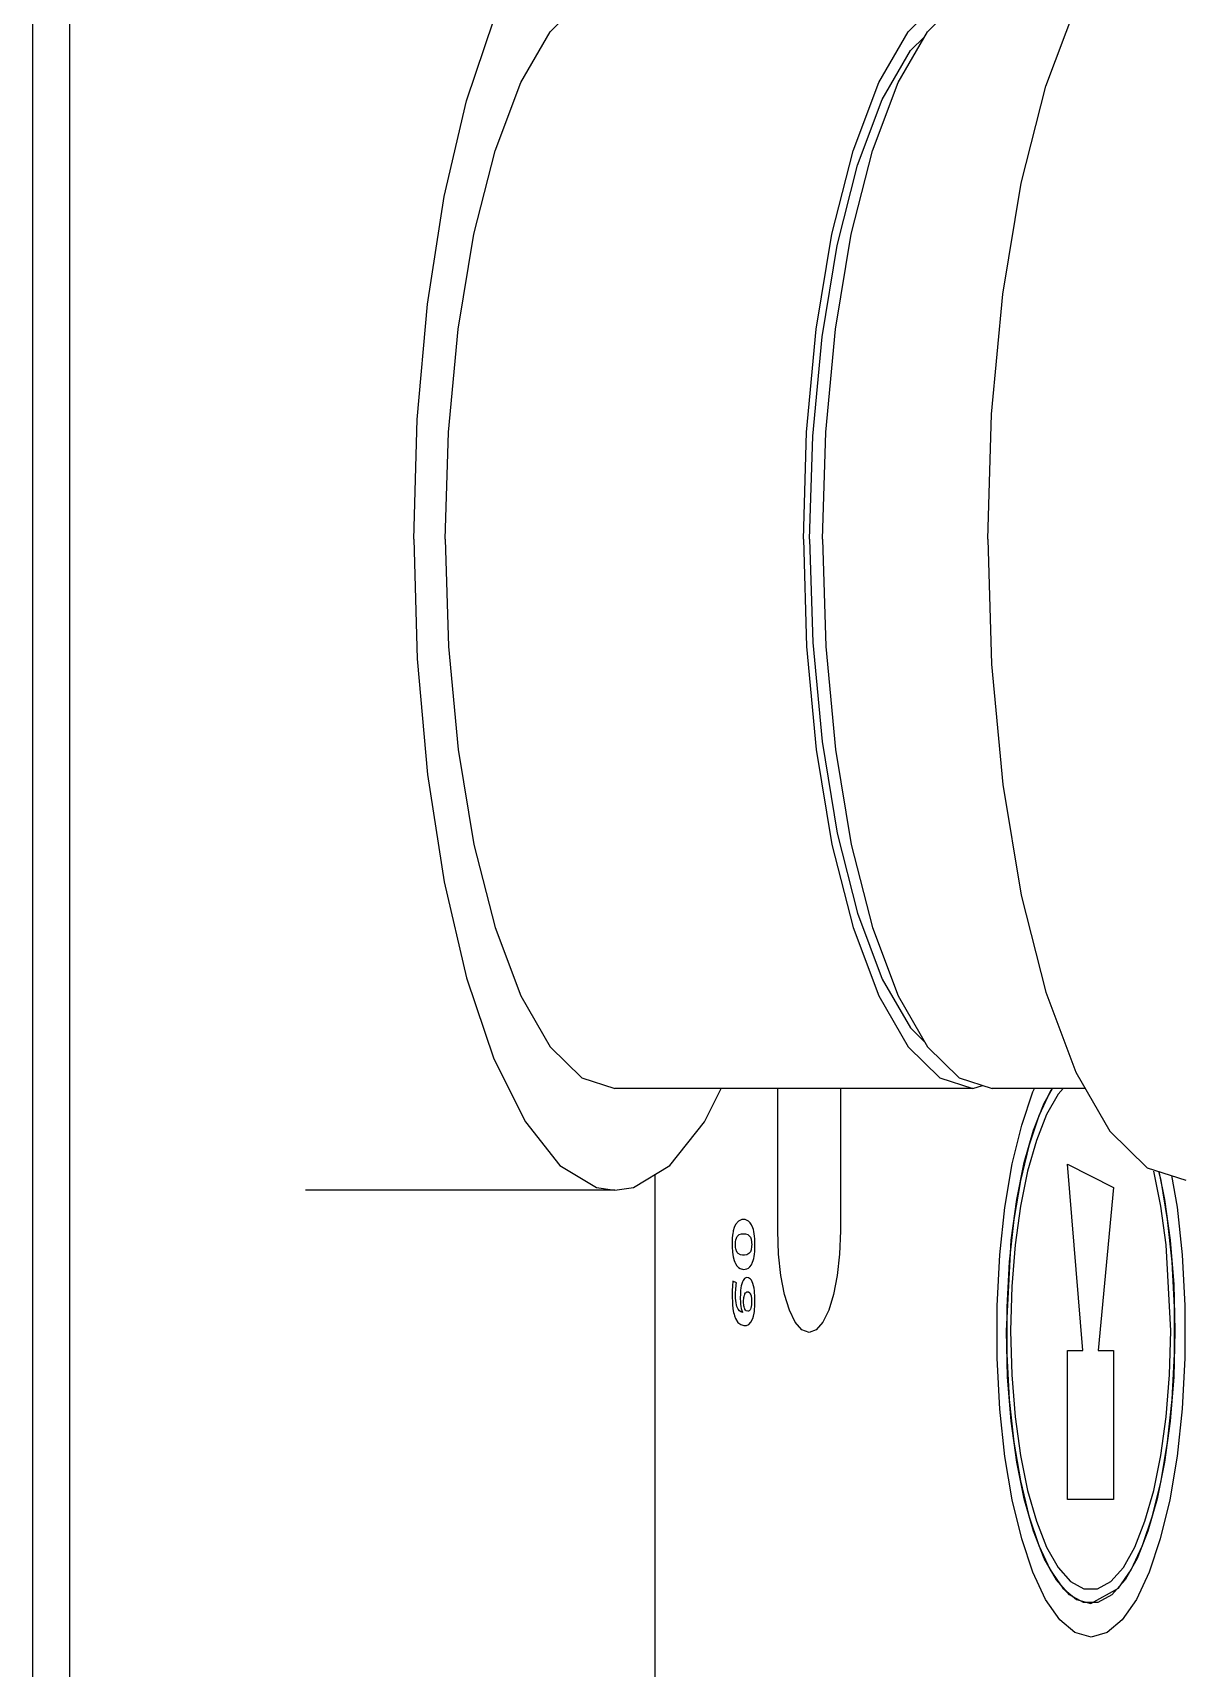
# Model space of a CAD drawing. Header units: millimetres. Extents: x 1084702 to 1166801, y 36632 to 124519.
# Drawn here: x 1098040.06 to 1098068.4, y 59126.26 to 59166.46 of the extents above; entities that cross this region are included whole.
import ezdxf

# ---------------------------------------------------------------- set-up
doc = ezdxf.new("R2010")
doc.units = ezdxf.units.MM
doc.header["$LTSCALE"] = 250
doc.linetypes.add('CENTER', pattern=[3, 2.5, -0.25, 0, -0.25])
doc.layers.get('0').update_dxf_attribs({"color": 255})

# ---------------------------------------------------------------- blocks, each defined once
blk = doc.blocks.new('PK65002M m platform_top')
at = {"linetype": 'Continuous'}
for p, q in [((-9889.581, 2265.337), (-9889.581, 2170.024)), ((-9904.881, 2233.292), (-9904.881, 2251.678)), ((-9890.491, 2245.762), (-9890.491, 2189.595)), ((-9916.372, 2244.237), (-9915.999, 2244.552)), ((-9915.999, 2244.552), (-9915.604, 2244.661)), ((-9915.604, 2244.661), (-9915.208, 2244.553)), ((-9915.208, 2244.553), (-9914.835, 2244.239)), ((-9916.719, 2243.736), (-9916.372, 2244.237)), ((-9914.835, 2244.239), (-9914.488, 2243.739)), ((-9917.032, 2243.065), (-9916.719, 2243.736)), ((-9915.596, 2243.839), (-9916.283, 2243.461)), ((-9916.119, 2243.623), (-9915.775, 2243.814)), ((-9915.775, 2243.814), (-9915.417, 2243.814)), ((-9915.243, 2243.742), (-9915.596, 2243.839)), ((-9915.417, 2243.814), (-9915.073, 2243.623)), ((-9914.909, 2243.461), (-9915.243, 2243.742)), ((-9914.488, 2243.739), (-9914.175, 2243.069)), ((-9916.737, 2242.731), (-9916.441, 2243.257)), ((-9916.283, 2243.461), (-9916.593, 2243.013)), ((-9916.441, 2243.257), (-9916.119, 2243.623)), ((-9916.093, 2243.297), (-9916.399, 2242.949)), ((-9915.766, 2243.478), (-9916.093, 2243.297)), ((-9915.426, 2243.478), (-9915.766, 2243.478)), ((-9915.099, 2243.297), (-9915.426, 2243.478)), ((-9914.793, 2242.949), (-9915.099, 2243.297)), ((-9915.073, 2243.623), (-9914.751, 2243.257)), ((-9914.599, 2243.013), (-9914.909, 2243.461)), ((-9914.751, 2243.257), (-9914.455, 2242.731)), ((-9917.307, 2242.244), (-9917.032, 2243.065)), ((-9916.593, 2243.013), (-9916.873, 2242.414)), ((-9916.399, 2242.949), (-9916.68, 2242.45)), ((-9914.512, 2242.45), (-9914.793, 2242.949)), ((-9914.319, 2242.414), (-9914.599, 2243.013)), ((-9914.175, 2243.069), (-9913.9, 2242.248)), ((-9917.001, 2242.063), (-9916.737, 2242.731)), ((-9914.455, 2242.731), (-9914.191, 2242.063)), ((-9917.538, 2241.289), (-9917.307, 2242.244)), ((-9917.228, 2241.267), (-9917.001, 2242.063)), ((-9916.873, 2242.414), (-9917.119, 2241.679)), ((-9916.68, 2242.45), (-9916.93, 2241.815)), ((-9914.262, 2241.815), (-9914.512, 2242.45)), ((-9914.073, 2241.679), (-9914.319, 2242.414)), ((-9914.191, 2242.063), (-9913.964, 2241.267)), ((-9913.9, 2242.248), (-9913.668, 2241.293)), ((-9917.119, 2241.679), (-9917.326, 2240.826)), ((-9916.93, 2241.815), (-9917.145, 2241.059)), ((-9914.046, 2241.059), (-9914.262, 2241.815)), ((-9913.866, 2240.826), (-9914.073, 2241.679)), ((-9917.72, 2240.219), (-9917.538, 2241.289)), ((-9917.413, 2240.36), (-9917.228, 2241.267)), ((-9916.156, 2241.284), (-9915.023, 2241.284)), ((-9916.156, 2237.617), (-9916.156, 2241.284)), ((-9915.023, 2241.284), (-9915.023, 2237.617)), ((-9913.964, 2241.267), (-9913.779, 2240.36)), ((-9913.668, 2241.293), (-9913.487, 2240.224)), ((-9917.145, 2241.059), (-9917.321, 2240.198)), ((-9913.871, 2240.197), (-9914.046, 2241.059)), ((-9917.326, 2240.826), (-9917.488, 2239.87)), ((-9913.704, 2239.87), (-9913.866, 2240.826)), ((-9917.846, 2239.052), (-9917.72, 2240.219)), ((-9917.551, 2239.358), (-9917.413, 2240.36)), ((-9917.321, 2240.198), (-9917.453, 2239.246)), ((-9913.739, 2239.246), (-9913.871, 2240.197)), ((-9913.779, 2240.36), (-9913.641, 2239.358)), ((-9913.487, 2240.224), (-9913.36, 2239.057)), ((-9917.488, 2239.87), (-9917.601, 2238.826)), ((-9913.591, 2238.826), (-9913.704, 2239.87)), ((-9917.638, 2238.277), (-9917.551, 2239.358)), ((-9917.453, 2239.246), (-9917.535, 2238.22)), ((-9913.657, 2238.22), (-9913.739, 2239.246)), ((-9913.641, 2239.358), (-9913.554, 2238.278)), ((-9917.912, 2237.806), (-9917.846, 2239.052)), ((-9913.36, 2239.057), (-9913.294, 2237.811)), ((-9917.601, 2238.826), (-9917.66, 2237.712)), ((-9913.532, 2237.712), (-9913.591, 2238.826)), ((-9917.668, 2237.134), (-9917.638, 2238.277)), ((-9917.535, 2238.22), (-9917.564, 2237.135)), ((-9913.628, 2237.134), (-9913.657, 2238.22)), ((-9913.554, 2238.278), (-9913.524, 2237.135)), ((-9917.912, 2236.512), (-9917.912, 2237.806)), ((-9917.66, 2237.712), (-9917.66, 2236.555)), ((-9913.532, 2236.555), (-9913.532, 2237.712)), ((-9913.294, 2237.811), (-9913.294, 2236.517)), ((-9915.777, 2237.617), (-9916.156, 2237.617)), ((-9916.156, 2233.614), (-9915.777, 2237.617)), ((-9915.023, 2237.617), (-9915.4, 2237.617)), ((-9915.4, 2237.617), (-9915.023, 2233.039)), ((-9917.638, 2235.99), (-9917.668, 2237.134)), ((-9917.564, 2237.135), (-9917.453, 2235.022)), ((-9913.657, 2236.048), (-9913.628, 2237.134)), ((-9913.524, 2237.135), (-9913.641, 2234.91)), ((-9909.153, 2236.626), (-9909.01, 2236.921)), ((-9909.01, 2236.921), (-9908.847, 2237.109)), ((-9908.847, 2237.109), (-9908.67, 2237.175)), ((-9908.67, 2237.175), (-9908.493, 2237.109)), ((-9908.493, 2237.109), (-9908.331, 2236.921)), ((-9908.331, 2236.921), (-9908.188, 2236.626)), ((-9907.287, 2236.835), (-9907.306, 2236.774)), ((-9907.242, 2236.924), (-9907.287, 2236.835)), ((-9907.188, 2236.978), (-9907.242, 2236.924)), ((-9907.129, 2237.003), (-9907.188, 2236.978)), ((-9907.063, 2237.006), (-9907.129, 2237.003)), ((-9906.992, 2236.983), (-9907.063, 2237.006)), ((-9906.923, 2236.927), (-9906.992, 2236.983)), ((-9906.863, 2236.831), (-9906.923, 2236.927)), ((-9906.838, 2236.765), (-9906.863, 2236.831)), ((-9917.846, 2235.266), (-9917.912, 2236.512)), ((-9917.66, 2236.555), (-9917.601, 2235.441)), ((-9913.591, 2235.441), (-9913.532, 2236.555)), ((-9913.294, 2236.517), (-9913.36, 2235.271)), ((-9909.272, 2236.239), (-9909.153, 2236.626)), ((-9908.188, 2236.626), (-9908.068, 2236.239)), ((-9907.339, 2236.52), (-9907.341, 2236.409)), ((-9907.332, 2236.618), (-9907.339, 2236.52)), ((-9907.327, 2236.662), (-9907.332, 2236.618)), ((-9907.32, 2236.702), (-9907.327, 2236.662)), ((-9907.306, 2236.774), (-9907.32, 2236.702)), ((-9907.259, 2236.442), (-9907.258, 2236.469)), ((-9907.259, 2236.385), (-9907.259, 2236.442)), ((-9907.258, 2236.469), (-9907.256, 2236.494)), ((-9907.256, 2236.494), (-9907.249, 2236.538)), ((-9907.249, 2236.538), (-9907.245, 2236.557)), ((-9907.245, 2236.557), (-9907.24, 2236.574)), ((-9907.24, 2236.574), (-9907.228, 2236.604)), ((-9907.228, 2236.604), (-9907.221, 2236.616)), ((-9907.221, 2236.616), (-9907.214, 2236.626)), ((-9907.214, 2236.626), (-9907.198, 2236.642)), ((-9907.198, 2236.642), (-9907.181, 2236.651)), ((-9907.181, 2236.651), (-9907.163, 2236.654)), ((-9907.163, 2236.654), (-9907.126, 2236.642)), ((-9907.126, 2236.642), (-9907.109, 2236.627)), ((-9907.109, 2236.627), (-9907.095, 2236.606)), ((-9907.095, 2236.606), (-9907.088, 2236.593)), ((-9907.088, 2236.593), (-9907.082, 2236.577)), ((-9907.082, 2236.577), (-9907.072, 2236.542)), ((-9907.072, 2236.542), (-9907.068, 2236.521)), ((-9907.068, 2236.521), (-9907.064, 2236.498)), ((-9907.064, 2236.498), (-9907.061, 2236.447)), ((-9907.061, 2236.447), (-9907.06, 2236.418)), ((-9907.034, 2236.679), (-9907.032, 2236.684)), ((-9907.017, 2236.636), (-9907.034, 2236.679)), ((-9907.032, 2236.684), (-9906.994, 2236.672)), ((-9907.003, 2236.589), (-9907.017, 2236.636)), ((-9906.993, 2236.538), (-9907.003, 2236.589)), ((-9906.994, 2236.672), (-9906.958, 2236.645)), ((-9906.985, 2236.481), (-9906.993, 2236.538)), ((-9906.981, 2236.418), (-9906.985, 2236.481)), ((-9906.958, 2236.645), (-9906.925, 2236.6)), ((-9906.925, 2236.6), (-9906.91, 2236.569)), ((-9906.91, 2236.569), (-9906.897, 2236.534)), ((-9906.897, 2236.534), (-9906.886, 2236.493)), ((-9906.886, 2236.493), (-9906.876, 2236.445)), ((-9906.876, 2236.445), (-9906.869, 2236.392)), ((-9906.826, 2236.728), (-9906.838, 2236.765)), ((-9906.816, 2236.688), (-9906.826, 2236.728)), ((-9906.799, 2236.597), (-9906.816, 2236.688)), ((-9906.786, 2236.492), (-9906.799, 2236.597)), ((-9906.778, 2236.241), (-9906.786, 2236.492)), ((-9913.739, 2235.022), (-9913.657, 2236.048)), ((-9909.363, 2235.776), (-9909.272, 2236.239)), ((-9908.068, 2236.239), (-9907.977, 2235.776)), ((-9907.341, 2236.409), (-9907.339, 2236.316)), ((-9907.339, 2236.316), (-9907.328, 2236.155)), ((-9907.328, 2236.155), (-9907.318, 2236.087)), ((-9907.318, 2236.087), (-9907.305, 2236.026)), ((-9907.305, 2236.026), (-9907.29, 2235.974)), ((-9907.258, 2236.358), (-9907.259, 2236.385)), ((-9907.256, 2236.333), (-9907.258, 2236.358)), ((-9907.248, 2236.29), (-9907.256, 2236.333)), ((-9907.244, 2236.271), (-9907.248, 2236.29)), ((-9907.238, 2236.254), (-9907.244, 2236.271)), ((-9907.226, 2236.225), (-9907.238, 2236.254)), ((-9907.211, 2236.204), (-9907.226, 2236.225)), ((-9907.178, 2236.18), (-9907.211, 2236.204)), ((-9907.143, 2236.18), (-9907.178, 2236.18)), ((-9907.126, 2236.19), (-9907.143, 2236.18)), ((-9907.11, 2236.205), (-9907.126, 2236.19)), ((-9907.095, 2236.227), (-9907.11, 2236.205)), ((-9907.088, 2236.241), (-9907.095, 2236.227)), ((-9907.082, 2236.256), (-9907.088, 2236.241)), ((-9907.072, 2236.293), (-9907.082, 2236.256)), ((-9907.068, 2236.314), (-9907.072, 2236.293)), ((-9907.065, 2236.337), (-9907.068, 2236.314)), ((-9907.061, 2236.388), (-9907.065, 2236.337)), ((-9907.06, 2236.418), (-9907.061, 2236.388)), ((-9907.018, 2235.978), (-9907.005, 2236.026)), ((-9907.005, 2236.026), (-9906.996, 2236.082)), ((-9906.996, 2236.082), (-9906.988, 2236.143)), ((-9906.988, 2236.143), (-9906.982, 2236.211)), ((-9906.982, 2236.211), (-9906.979, 2236.35)), ((-9906.979, 2236.35), (-9906.981, 2236.418)), ((-9906.875, 2236.044), (-9906.88, 2236)), ((-9906.871, 2236.09), (-9906.875, 2236.044)), ((-9906.867, 2236.137), (-9906.871, 2236.09)), ((-9906.869, 2236.392), (-9906.865, 2236.332)), ((-9906.865, 2236.186), (-9906.867, 2236.137)), ((-9906.865, 2236.332), (-9906.864, 2236.265)), ((-9906.864, 2236.238), (-9906.865, 2236.186)), ((-9906.864, 2236.265), (-9906.864, 2236.238)), ((-9906.797, 2235.911), (-9906.786, 2236.029)), ((-9906.786, 2236.029), (-9906.78, 2236.149)), ((-9906.78, 2236.149), (-9906.778, 2236.241)), ((-9917.551, 2234.91), (-9917.638, 2235.99)), ((-9909.421, 2235.25), (-9909.363, 2235.776)), ((-9907.977, 2235.776), (-9907.919, 2235.25)), ((-9907.29, 2235.974), (-9907.273, 2235.93)), ((-9907.273, 2235.93), (-9907.253, 2235.893)), ((-9907.253, 2235.893), (-9907.231, 2235.864)), ((-9907.231, 2235.864), (-9907.182, 2235.83)), ((-9907.182, 2235.83), (-9907.129, 2235.825)), ((-9907.061, 2235.625), (-9907.138, 2235.613)), ((-9907.129, 2235.825), (-9907.085, 2235.848)), ((-9907.085, 2235.848), (-9907.048, 2235.899)), ((-9906.975, 2235.605), (-9907.061, 2235.625)), ((-9907.048, 2235.899), (-9907.032, 2235.935)), ((-9907.032, 2235.935), (-9907.018, 2235.978)), ((-9906.88, 2236), (-9906.885, 2235.957)), ((-9906.885, 2235.957), (-9906.797, 2235.911)), ((-9917.719, 2234.099), (-9917.846, 2235.266)), ((-9917.601, 2235.441), (-9917.488, 2234.398)), ((-9913.704, 2234.398), (-9913.591, 2235.441)), ((-9913.36, 2235.271), (-9913.486, 2234.104)), ((-9909.442, 2234.678), (-9909.421, 2235.25)), ((-9907.919, 2235.25), (-9907.899, 2234.678)), ((-9907.329, 2235.247), (-9907.336, 2235.182)), ((-9907.321, 2235.306), (-9907.329, 2235.247)), ((-9907.31, 2235.358), (-9907.321, 2235.306)), ((-9907.298, 2235.405), (-9907.31, 2235.358)), ((-9907.284, 2235.445), (-9907.298, 2235.405)), ((-9907.252, 2235.512), (-9907.284, 2235.445)), ((-9907.216, 2235.56), (-9907.252, 2235.512)), ((-9907.178, 2235.593), (-9907.216, 2235.56)), ((-9907.216, 2235.207), (-9907.193, 2235.235)), ((-9907.193, 2235.235), (-9907.166, 2235.253)), ((-9907.138, 2235.613), (-9907.178, 2235.593)), ((-9907.166, 2235.253), (-9907.138, 2235.264)), ((-9907.138, 2235.264), (-9907.084, 2235.272)), ((-9907.084, 2235.272), (-9907.036, 2235.272)), ((-9907.036, 2235.272), (-9906.982, 2235.264)), ((-9906.982, 2235.264), (-9906.927, 2235.234)), ((-9906.933, 2235.578), (-9906.975, 2235.605)), ((-9906.895, 2235.537), (-9906.933, 2235.578)), ((-9906.927, 2235.234), (-9906.903, 2235.206)), ((-9906.86, 2235.481), (-9906.895, 2235.537)), ((-9906.844, 2235.446), (-9906.86, 2235.481)), ((-9906.83, 2235.407), (-9906.844, 2235.446)), ((-9906.805, 2235.316), (-9906.83, 2235.407)), ((-9906.796, 2235.263), (-9906.805, 2235.316)), ((-9906.788, 2235.204), (-9906.796, 2235.263)), ((-9917.413, 2233.908), (-9917.551, 2234.91)), ((-9917.453, 2235.022), (-9917.321, 2234.07)), ((-9913.871, 2234.07), (-9913.739, 2235.022)), ((-9913.641, 2234.91), (-9913.779, 2233.908)), ((-9907.336, 2235.182), (-9907.34, 2235.11)), ((-9907.34, 2235.11), (-9907.34, 2234.951)), ((-9907.34, 2234.951), (-9907.336, 2234.878)), ((-9907.336, 2234.878), (-9907.33, 2234.812)), ((-9907.26, 2235.012), (-9907.259, 2235.051)), ((-9907.259, 2234.972), (-9907.26, 2235.012)), ((-9907.259, 2235.051), (-9907.258, 2235.069)), ((-9907.256, 2234.937), (-9907.259, 2234.972)), ((-9907.258, 2235.069), (-9907.256, 2235.086)), ((-9907.256, 2235.086), (-9907.251, 2235.117)), ((-9907.254, 2234.921), (-9907.256, 2234.937)), ((-9907.251, 2234.906), (-9907.254, 2234.921)), ((-9907.251, 2235.117), (-9907.244, 2235.145)), ((-9907.244, 2234.879), (-9907.251, 2234.906)), ((-9907.244, 2235.145), (-9907.236, 2235.169)), ((-9907.236, 2234.855), (-9907.244, 2234.879)), ((-9907.236, 2235.169), (-9907.227, 2235.19)), ((-9907.227, 2234.834), (-9907.236, 2234.855)), ((-9907.227, 2235.19), (-9907.216, 2235.207)), ((-9907.216, 2234.816), (-9907.227, 2234.834)), ((-9907.166, 2234.77), (-9907.216, 2234.816)), ((-9906.903, 2234.817), (-9906.927, 2234.79)), ((-9906.903, 2235.206), (-9906.883, 2235.168)), ((-9906.892, 2234.835), (-9906.903, 2234.817)), ((-9906.883, 2234.856), (-9906.892, 2234.835)), ((-9906.883, 2235.168), (-9906.878, 2235.156)), ((-9906.875, 2234.88), (-9906.883, 2234.856)), ((-9906.878, 2235.156), (-9906.875, 2235.144)), ((-9906.875, 2235.144), (-9906.868, 2235.117)), ((-9906.871, 2234.893), (-9906.875, 2234.88)), ((-9906.868, 2234.907), (-9906.871, 2234.893)), ((-9906.868, 2235.117), (-9906.863, 2235.086)), ((-9906.863, 2234.938), (-9906.868, 2234.907)), ((-9906.863, 2235.086), (-9906.86, 2235.051)), ((-9906.86, 2234.973), (-9906.863, 2234.938)), ((-9906.86, 2235.051), (-9906.859, 2235.032)), ((-9906.859, 2235.012), (-9906.86, 2234.973)), ((-9906.859, 2235.032), (-9906.859, 2235.012)), ((-9906.789, 2234.789), (-9906.783, 2234.851)), ((-9906.779, 2235.071), (-9906.788, 2235.204)), ((-9906.783, 2234.851), (-9906.779, 2234.92)), ((-9906.778, 2234.995), (-9906.779, 2235.071)), ((-9906.779, 2234.92), (-9906.778, 2234.995)), ((-9909.442, 2231.178), (-9909.442, 2234.678)), ((-9907.899, 2234.678), (-9907.899, 2231.178)), ((-9907.33, 2234.812), (-9907.312, 2234.697)), ((-9907.312, 2234.697), (-9907.301, 2234.648)), ((-9907.301, 2234.648), (-9907.287, 2234.604)), ((-9907.287, 2234.604), (-9907.257, 2234.532)), ((-9907.257, 2234.532), (-9907.222, 2234.478)), ((-9907.222, 2234.478), (-9907.183, 2234.44)), ((-9907.183, 2234.44), (-9907.102, 2234.402)), ((-9907.111, 2234.754), (-9907.166, 2234.77)), ((-9907.061, 2234.752), (-9907.111, 2234.754)), ((-9907.01, 2234.754), (-9907.061, 2234.752)), ((-9907.02, 2234.402), (-9906.938, 2234.438)), ((-9906.954, 2234.771), (-9907.01, 2234.754)), ((-9906.927, 2234.79), (-9906.954, 2234.771)), ((-9906.938, 2234.438), (-9906.863, 2234.525)), ((-9906.863, 2234.525), (-9906.832, 2234.593)), ((-9906.832, 2234.593), (-9906.807, 2234.68)), ((-9906.807, 2234.68), (-9906.802, 2234.705)), ((-9906.802, 2234.705), (-9906.797, 2234.732)), ((-9906.797, 2234.732), (-9906.789, 2234.789)), ((-9917.586, 2233.318), (-9917.719, 2234.099)), ((-9917.488, 2234.398), (-9917.326, 2233.441)), ((-9917.321, 2234.07), (-9917.145, 2233.209)), ((-9914.046, 2233.209), (-9913.871, 2234.07)), ((-9913.866, 2233.441), (-9913.704, 2234.398)), ((-9913.486, 2234.104), (-9913.668, 2233.034)), ((-9907.102, 2234.402), (-9907.02, 2234.402)), ((-9917.272, 2233.218), (-9917.413, 2233.908)), ((-9915.023, 2233.039), (-9916.156, 2233.614)), ((-9913.779, 2233.908), (-9913.964, 2233.001)), ((-9903.898, 2233.678), (-9896.29, 2233.678)), ((-9917.326, 2233.441), (-9917.272, 2233.218)), ((-9914.262, 2232.453), (-9914.046, 2233.209)), ((-9914.073, 2232.588), (-9913.866, 2233.441)), ((-9913.964, 2233.001), (-9914.191, 2232.205)), ((-9913.668, 2233.034), (-9913.899, 2232.079)), ((-9914.512, 2231.817), (-9914.262, 2232.453)), ((-9914.319, 2231.853), (-9914.073, 2232.588)), ((-9914.191, 2232.205), (-9914.455, 2231.536)), ((-9913.899, 2232.079), (-9914.174, 2231.257)), ((-9914.793, 2231.318), (-9914.512, 2231.817)), ((-9914.599, 2231.254), (-9914.319, 2231.853)), ((-9914.916, 2231.178), (-9914.793, 2231.318)), ((-9914.455, 2231.536), (-9914.656, 2231.178)), ((-9914.651, 2231.178), (-9914.599, 2231.254)), ((-9914.174, 2231.257), (-9914.21, 2231.178)), ((-9915.462, 2231.178), (-9913.177, 2231.178)), ((-9912.363, 2230.919), (-9913.177, 2231.178)), ((-9912.701, 2231.178), (-9912.939, 2231.103)), ((-9912.701, 2231.178), (-9903.898, 2231.178))]:
    blk.add_line(p, q, dxfattribs=at)
for points in [[(-9903.898, 2233.678), (-9904.355, 2233.61), (-9905.251, 2233.068), (-9906.102, 2232.001), (-9906.513, 2231.178)], [(-9898.954, 2217.678), (-9899.038, 2220.618), (-9899.288, 2223.458), (-9899.695, 2226.101), (-9900.245, 2228.458), (-9900.919, 2230.447), (-9901.695, 2232.001), (-9902.545, 2233.068), (-9903.442, 2233.61), (-9903.898, 2233.678)], [(-9915.228, 2230.774), (-9916.07, 2232.23), (-9916.983, 2233.126), (-9917.932, 2233.428)], [(-9908.53, 2217.678), (-9908.61, 2220.312), (-9908.847, 2222.845), (-9909.233, 2225.179), (-9909.752, 2227.224), (-9910.384, 2228.903), (-9911.105, 2230.151), (-9911.888, 2230.919), (-9912.701, 2231.178)], [(-9909.005, 2217.678), (-9909.085, 2220.312), (-9909.323, 2222.845), (-9909.708, 2225.179), (-9910.227, 2227.224), (-9910.859, 2228.903), (-9911.58, 2230.151), (-9912.363, 2230.919)], [(-9899.727, 2217.678), (-9899.807, 2220.312), (-9900.044, 2222.845), (-9900.43, 2225.179), (-9900.949, 2227.224), (-9901.581, 2228.903), (-9902.302, 2230.151), (-9903.085, 2230.919), (-9903.898, 2231.178)], [(-9913.065, 2217.678), (-9913.159, 2220.751), (-9913.436, 2223.706), (-9913.885, 2226.429), (-9914.491, 2228.815), (-9915.228, 2230.774)], [(-9908.684, 2217.678), (-9908.761, 2220.215), (-9908.99, 2222.653), (-9909.361, 2224.901), (-9909.861, 2226.871), (-9910.47, 2228.488), (-9911.164, 2229.689), (-9911.509, 2230.028)], [(-9913.065, 2217.678), (-9913.159, 2214.606), (-9913.436, 2211.651), (-9913.885, 2208.928), (-9914.491, 2206.542), (-9915.228, 2204.583)], [(-9908.53, 2217.678), (-9908.61, 2215.045), (-9908.847, 2212.512), (-9909.233, 2210.178), (-9909.752, 2208.133), (-9910.384, 2206.454), (-9911.105, 2205.206), (-9911.888, 2204.438), (-9912.701, 2204.178)], [(-9909.005, 2217.678), (-9909.085, 2215.045), (-9909.323, 2212.512), (-9909.708, 2210.178), (-9910.227, 2208.133), (-9910.859, 2206.454), (-9911.58, 2205.206), (-9912.363, 2204.438)], [(-9908.684, 2217.678), (-9908.761, 2215.142), (-9908.99, 2212.704), (-9909.361, 2210.456), (-9909.861, 2208.486), (-9910.47, 2206.869), (-9911.164, 2205.668), (-9911.509, 2205.329)], [(-9898.954, 2217.678), (-9899.038, 2214.738), (-9899.288, 2211.899), (-9899.695, 2209.256), (-9900.245, 2206.899), (-9900.919, 2204.91), (-9901.695, 2203.356), (-9902.545, 2202.289), (-9903.442, 2201.747), (-9903.898, 2201.679)], [(-9899.727, 2217.678), (-9899.807, 2215.045), (-9900.044, 2212.512), (-9900.43, 2210.178), (-9900.949, 2208.133), (-9901.581, 2206.454), (-9902.302, 2205.206), (-9903.085, 2204.438), (-9903.898, 2204.178)]]:
    blk.add_lwpolyline(points, dxfattribs=at)
blk = doc.blocks.new('1-deck_B4_1')
at = {"linetype": 'CENTER', "rotation": 180}
blk.add_blockref('PK65002M m platform_top', (70387.468, 26963.109), dxfattribs=at)

msp = doc.modelspace()

# ---------------------------------------------------------------- block references
msp.add_blockref('1-deck_B4_1', (1017763.013, 34408.576))

doc.saveas('drawing.dxf')
